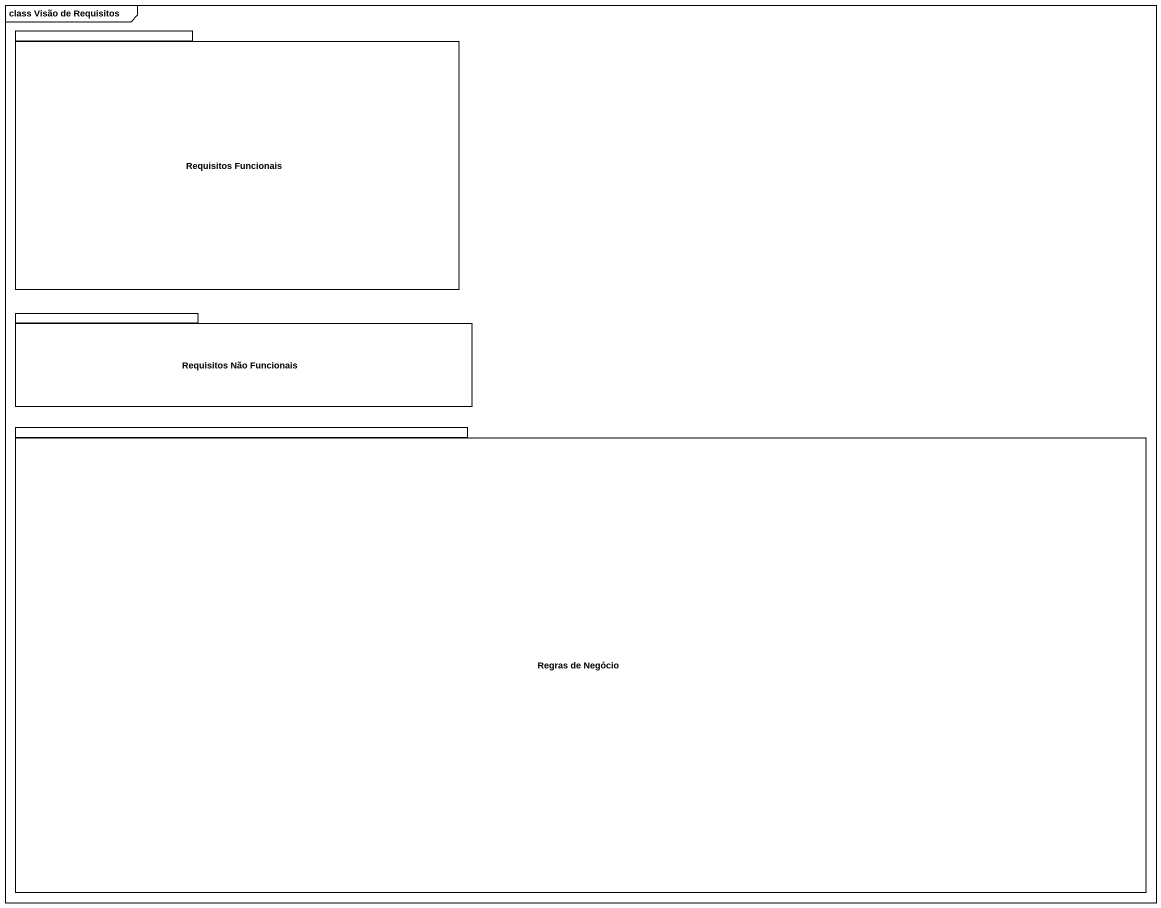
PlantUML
@startuml
mainframe class Visão de Requisitos
package "Requisitos Funcionais" as Requisitos_Funcionais {
}
package "Requisitos Não Funcionais" as Requisitos_Não_Funcionais {
}
package "Regras de Negócio" as Regras_de_Negócio {
}
@enduml
